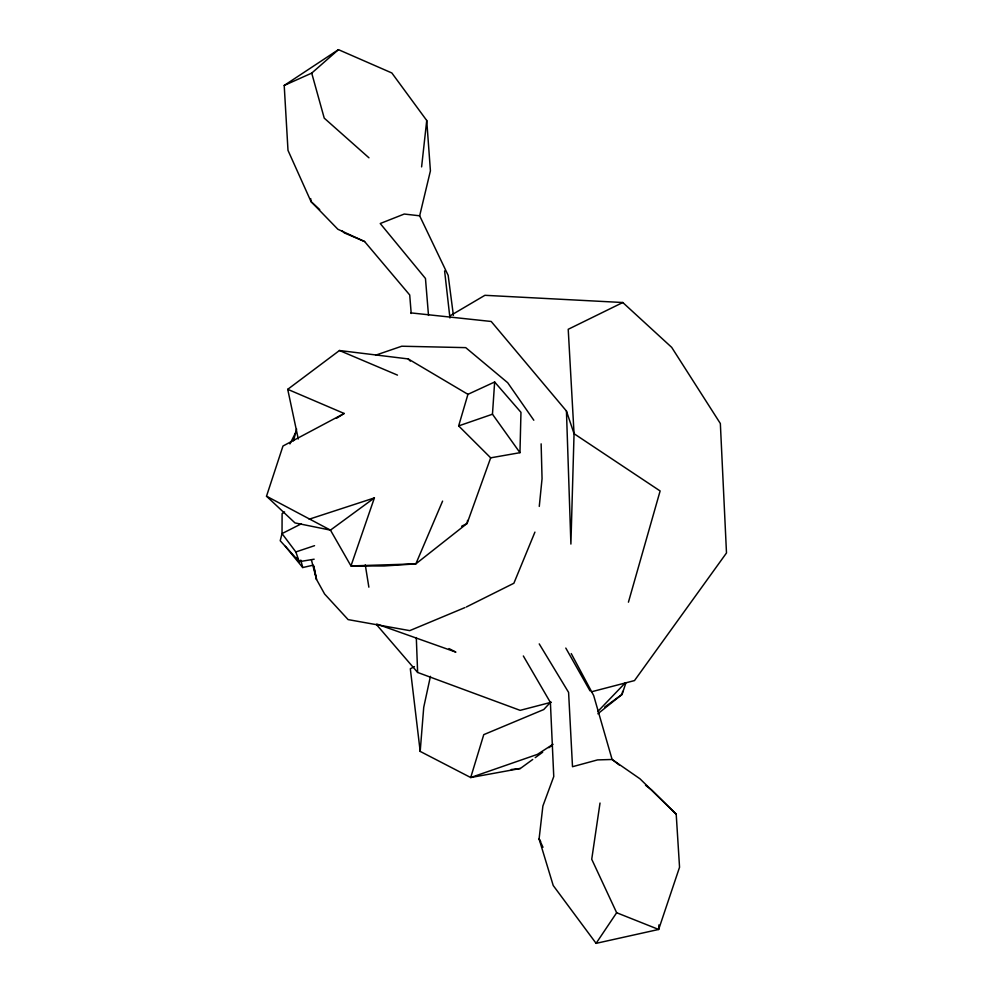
<?xml version="1.0" encoding="UTF-8"?>
<svg xmlns="http://www.w3.org/2000/svg" width="993" height="993" viewBox="0 0 993 993"><rect width="100%" height="100%" fill="white"/><g stroke="black" fill="none" stroke-linecap="round" stroke-linejoin="round"><path stroke-width="1.49" d="M284.581 511.941L282.099 513.617L282.024 533.589L280.212 540.751L299.265 561.666L314.16 559.208M519.96 452.684L520.965 412.343L494.651 381.995L467.939 394.333L458.654 425.91L490.679 457.835L519.96 452.684L492.466 414.218L494.651 381.995M658.905 924.917L658.657 929.46L596.098 943.35L553.225 885.52L539.087 838.936L542.886 806.018L553.759 776.538L550.395 702.448L523.336 655.976M532.745 759.459L520.332 768.495L470.707 777.531L420.188 751.403L423.726 707.339L430.428 676.345M539.273 506.405L542.054 478.676L541.135 443.859M421.603 166.898L426.729 120.488L391.85 72.973L338.452 49.65L284.209 85.448L287.995 150.365L311.032 201.604L337.868 229.259L364.605 241.535L409.712 294.971L411.201 313.478M600.02 803.039L591.729 859.255L616.653 912.728L658.657 929.46L679.547 867.237L676.208 814.198L651.495 789.869L645.524 785.264M467.566 520.431L467.095 523.46L415.844 563.875L384.055 565.973L350.963 565.936L330.458 530.125L266.509 496.202L282.98 446.018L344.161 413.473L287.722 389.33L339.457 350.517L408.185 358.92L467.939 394.333M622.636 691.389L622.065 694.417L597.848 713.781M453.391 315.377L448.178 275.384L419.654 215.804L430.416 170.87L426.729 120.488M293.494 440.83L296.609 429.001M628.432 602.18L660.122 490.964L574.053 433.705L566.444 411.04L491.2 321.471L410.804 312.882M625.764 683.258L622.065 694.417L604.687 707.066M309.171 519.202L374.398 497.915L350.963 565.936L415.844 563.875L442.593 501.105M490.679 457.835L467.095 523.46L461.646 526.24M534.929 532.111L513.877 583.251L466.3 607.008M289.944 443.908L296.175 431.57M596.098 943.35L616.653 912.728M550.035 702.771L543.754 709.548L483.765 734.646L470.707 777.531L537.436 754.37L553.039 744.266M597.687 711.609L625.168 682.973M284.209 85.448L311.715 73.11L338.452 49.65M374.398 497.915L330.458 530.125L294.995 522.926L266.509 496.202M535.215 757.659L542.662 752.235M548.868 747.717L551.351 745.904M336.404 418.363L344.161 413.473M450.313 315.687L484.919 295.306L622.797 302.517L671.702 347.376L720.347 423.514L726.491 552.964L634.502 680.577L591.443 691.798M414.416 666.601L410.32 668.785L420.188 751.403M301.289 523.845L282.024 533.589L295.827 551.947L299.265 561.666L296.559 557.507M622.797 302.517L568.219 329.291L574.053 433.705L570.901 544.065L566.444 411.04M464.885 607.604L409.761 630.629L348.121 619.607L324.599 594L316.506 579.415L311.467 560.077M458.654 425.91L492.466 414.218M375.627 355.184L401.755 346.222L465.729 347.637L507.696 382.715L533.812 420.225M295.827 551.947L314.545 545.678M551.338 702.237L520.146 710.355L417.631 672.447L376.322 624.398M285.388 546.336L302.704 567.537L313.254 565.166M511.246 769.538L520.332 768.495M419.654 215.804L404.25 214.041L380.232 223.524L425.463 278.474L428.504 315.402M376.968 624.101L455.874 652.128L449.01 648.578M339.457 350.517L397.485 375.118M364.605 241.535L344.323 232.896L342.089 230.786M619.272 765.007L612.11 759.484L593.69 695.584L571.248 653.593M368.962 157.813L324.239 118.142L311.715 73.11M319.721 209.597L311.032 201.604L310.697 198.6M676.208 814.198L639.989 778.81L612.11 759.484L597.538 759.906L572.502 766.708L568.592 692.394L539.224 643.898M408.185 358.92L410.332 361.092M540.639 841.518L539.087 838.936L542.997 847.265M565.799 648.069L590.016 690.843M300.805 560.089L302.704 567.537M313.676 566.246L316.506 579.415L313.825 565.985M287.722 389.33L298.272 438.98M365.275 564.893L368.862 587.173M444.603 270.915L449.941 317.983M416.303 637.568L417.631 672.447"/></g></svg>
